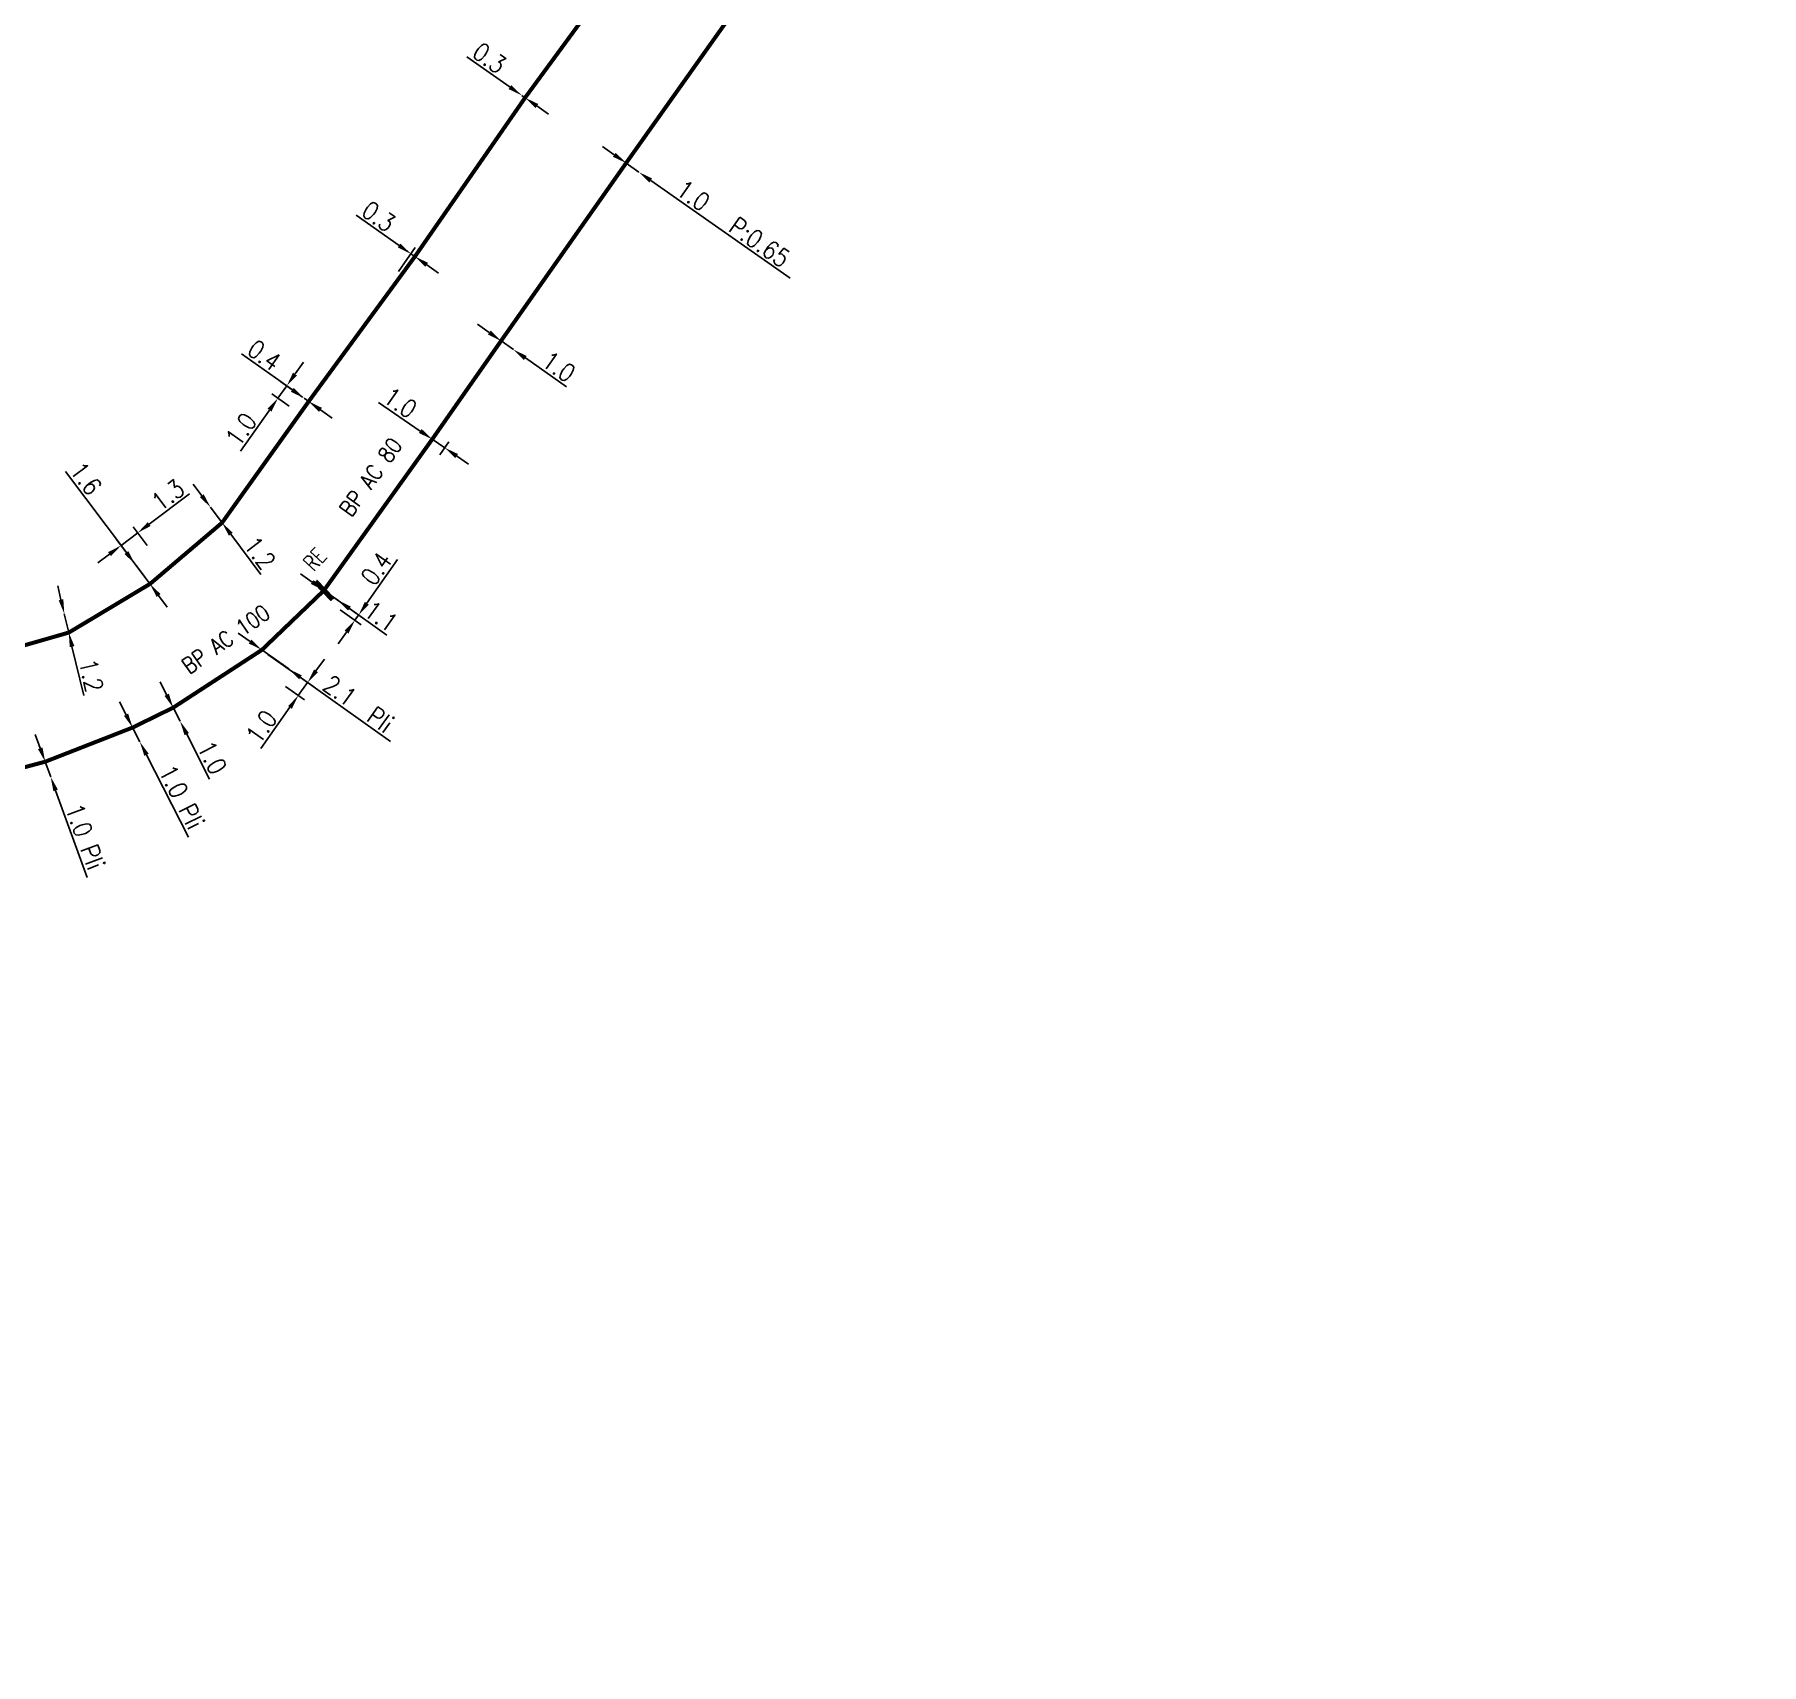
# Model space of a CAD drawing. Header units: millimetres. Extents: x 183997 to 185000, y 127999 to 129007.
# Drawn here: x 184113.1 to 184220.8, y 128000.7 to 128102.3 of the extents above; entities that cross this region are included whole.
import ezdxf
from ezdxf.enums import TextEntityAlignment as Align

# ---------------------------------------------------------------- set-up
doc = ezdxf.new("R2010")
doc.units = ezdxf.units.MM
doc.header["$PDMODE"] = 34
doc.linetypes.add('L_25_AP', pattern=[2000, 1000, 1000])
doc.layers.get('0').update_dxf_attribs({"linetype": 'CONTINUOUS'})
doc.layers.get('DEFPOINTS').update_dxf_attribs({"linetype": 'CONTINUOUS'})
doc.layers.add('L_150', color=1, linetype='CONTINUOUS')
doc.layers.add('L_340', color=7, linetype='CONTINUOUS')
doc.styles.get("Standard").update_dxf_attribs({"font": 'romans.shx', "width": 0.85})
doc.dimstyles.get("Standard").update_dxf_attribs({"dimtxt": 1.5, "dimasz": 1.2, "dimexe": 0.625, "dimexo": 0.625, "dimgap": 0.25, "dimtad": 1, "dimdec": 1, "dimzin": 0, "dimdsep": 46, "dimtxsty": 'Standard', "dimcen": -0.5, "dimadec": 0, "dimazin": 0, "dimtfac": 1, "dimtdec": 1, "dimtmove": 0, "dimatfit": 3, "dimfxl": 0, "dimtolj": 1, "dimtzin": 0, "dimarcsym": 0})

# ---------------------------------------------------------------- blocks, each defined once
blk = doc.blocks.new('*D139')
at = {"layer": 'DEFPOINTS', "color": 0, "linetype": 'Continuous', "transparency": 16777216}
for p in [(184128.32, 128079.64), (184130.24, 128079.44), (184129.4, 128078.87)]:
    blk.add_point(p, dxfattribs=at)
at = {"layer": 'L_150', "color": 0, "linetype": 'Continuous', "lineweight": -2, "transparency": 16777216}
for p, q in [((184129.39, 128081.15), (184129.91, 128081.88)), ((184128.87, 128080.41), (184128.32, 128079.64)), ((184129.86, 128079.71), (184128.48, 128080.68)), ((184129.02, 128079.14), (184127.93, 128079.91)), ((184127.8, 128078.9), (184125.98, 128076.34))]:
    blk.add_line(p, q, dxfattribs=at)
at = {"layer": 'L_150', "color": 0, "linetype": 'Continuous', "transparency": 16777216}
for points in [[(184129.26, 128081.23), (184129.51, 128081.06), (184128.87, 128080.41)], [(184127.67, 128078.99), (184127.92, 128078.81), (184128.32, 128079.64)]]:
    blk.add_solid(points, dxfattribs=at)
at = {"layer": 'L_150', "color": 0, "linetype": 'Continuous', "transparency": 16777216, "insert": (184126.02, 128077.69), "char_height": 1.125, "attachment_point": 5, "rotation": 54.6762}
blk.add_mtext('\\A1;1.0', dxfattribs=at)
blk = doc.blocks.new('L_340_20')
at = {"linetype": 'Continuous'}
blk.add_hatch(color=0, dxfattribs=at).paths.add_polyline_path([(0.12, 0.75), (-0.12, 0.75), (-0.12, -0.75), (0.12, -0.75)])
at = {"color": 0, "linetype": 'Continuous'}
blk.add_lwpolyline([(-0.12, 0.75), (0.12, 0.75), (0.12, -0.75), (-0.12, -0.75)], close=True, dxfattribs=at)
at = {"color": 0, "linetype": 'Continuous', "width": 0.75}
for tag, height, flags, p in [('RE', 1, 8, (0, 2.19)), ('DEF_LEG', 1.2, 3, (0, -5)), ('DEF_COUP', 1.2, 3, (0, -7.5)), ('DEF_TYPE', 1.2, 3, (0, -10))]:
    blk.add_attdef(tag, text='', height=height, dxfattribs=dict(at, flags=flags)).set_placement(p, align=Align.MIDDLE)
blk = doc.blocks.new('*D891')
at = {"layer": 'DEFPOINTS', "color": 0, "linetype": 'Continuous', "transparency": 16777216}
for p in [(184121.79, 128060.35), (184122.22, 128059.5), (184122.22, 128059.5)]:
    blk.add_point(p, dxfattribs=at)
at = {"layer": 'L_150', "color": 0, "linetype": 'Continuous', "lineweight": -2, "transparency": 16777216}
for p, q in [((184121.38, 128061.15), (184120.97, 128061.95)), ((184121.79, 128060.35), (184122.22, 128059.5)), ((184122.63, 128058.7), (184124.06, 128055.9))]:
    blk.add_line(p, q, dxfattribs=at)
at = {"layer": 'L_150', "color": 0, "linetype": 'Continuous', "transparency": 16777216}
for points in [[(184121.52, 128061.22), (184121.25, 128061.08), (184121.79, 128060.35)], [(184122.77, 128058.77), (184122.5, 128058.63), (184122.22, 128059.5)]]:
    blk.add_solid(points, dxfattribs=at)
at = {"layer": 'L_150', "color": 0, "linetype": 'Continuous', "transparency": 16777216, "insert": (184124.22, 128057.24), "char_height": 1.125, "attachment_point": 5, "rotation": 297.0673}
blk.add_mtext('\\A1;1.0', dxfattribs=at)
blk = doc.blocks.new('*D893')
at = {"layer": 'DEFPOINTS', "color": 0, "linetype": 'Continuous', "transparency": 16777216}
for p in [(184131.19, 128067.66), (184131.82, 128066.72), (184133.12, 128065.8)]:
    blk.add_point(p, dxfattribs=at)
at = {"layer": 'L_340', "color": 0, "linetype": 'Continuous', "lineweight": -2, "transparency": 16777216}
for p, q in [((184133.86, 128066.86), (184135.77, 128069.58)), ((184131.57, 128067.39), (184133.73, 128065.85)), ((184132.2, 128066.45), (184133.5, 128065.52)), ((184133.12, 128065.8), (184133.35, 128066.12)), ((184132.6, 128065.06), (184132.08, 128064.32))]:
    blk.add_line(p, q, dxfattribs=at)
at = {"layer": 'L_340', "color": 0, "linetype": 'Continuous', "transparency": 16777216}
for points in [[(184133.74, 128066.94), (184133.99, 128066.77), (184133.35, 128066.12)], [(184132.48, 128065.15), (184132.72, 128064.97), (184133.12, 128065.8)]]:
    blk.add_solid(points, dxfattribs=at)
at = {"layer": 'L_340', "color": 0, "linetype": 'Continuous', "transparency": 16777216, "insert": (184134.46, 128069.02), "char_height": 1.125, "attachment_point": 5, "rotation": 54.8966}
blk.add_mtext('\\A1;0.4', dxfattribs=at)
blk = doc.blocks.new('*D900')
at = {"layer": 'DEFPOINTS', "color": 0, "linetype": 'Continuous', "transparency": 16777216}
for p in [(184119.58, 128071.25), (184120.45, 128070.08), (184120.34, 128068.06)]:
    blk.add_point(p, dxfattribs=at)
at = {"layer": 'L_150', "color": 0, "linetype": 'Continuous', "lineweight": -2, "transparency": 16777216}
for p, q in [((184120.29, 128071.79), (184122.8, 128073.68)), ((184120.06, 128068.44), (184118.26, 128070.84)), ((184118.54, 128070.46), (184119.58, 128071.25)), ((184120.17, 128070.46), (184119.29, 128071.62)), ((184117.82, 128069.92), (184117.1, 128069.38))]:
    blk.add_line(p, q, dxfattribs=at)
at = {"layer": 'L_150', "color": 0, "linetype": 'Continuous', "transparency": 16777216}
for points in [[(184120.2, 128071.91), (184120.38, 128071.67), (184119.58, 128071.25)], [(184117.73, 128070.04), (184117.91, 128069.8), (184118.54, 128070.46)]]:
    blk.add_solid(points, dxfattribs=at)
at = {"layer": 'L_150', "color": 0, "linetype": 'Continuous', "transparency": 16777216, "insert": (184121.46, 128073.6), "char_height": 1.125, "attachment_point": 5, "rotation": 37.0242}
blk.add_mtext('\\A1;1.3', dxfattribs=at)
blk = doc.blocks.new('*D901')
at = {"layer": 'DEFPOINTS', "color": 0, "linetype": 'Continuous', "transparency": 16777216}
for p in [(184124.12, 128072.84), (184124.12, 128072.84), (184124.84, 128071.88)]:
    blk.add_point(p, dxfattribs=at)
at = {"layer": 'L_150', "color": 0, "linetype": 'Continuous', "lineweight": -2, "transparency": 16777216}
for p, q in [((184123.57, 128073.56), (184123.03, 128074.28)), ((184124.12, 128072.84), (184124.84, 128071.88)), ((184125.38, 128071.16), (184127.26, 128068.64))]:
    blk.add_line(p, q, dxfattribs=at)
at = {"layer": 'L_150', "color": 0, "linetype": 'Continuous', "transparency": 16777216}
for points in [[(184123.69, 128073.65), (184123.45, 128073.47), (184124.12, 128072.84)], [(184125.5, 128071.25), (184125.26, 128071.07), (184124.84, 128071.88)]]:
    blk.add_solid(points, dxfattribs=at)
at = {"layer": 'L_150', "color": 0, "linetype": 'Continuous', "transparency": 16777216, "insert": (184127.19, 128069.99), "char_height": 1.125, "attachment_point": 5, "rotation": 306.8921}
blk.add_mtext('\\A1;1.2', dxfattribs=at)
blk = doc.blocks.new('*D998')
at = {"layer": 'DEFPOINTS', "color": 0, "linetype": 'Continuous', "transparency": 16777216}
for p in [(184127.32, 128063.95), (184128.41, 128061.94), (184129.59, 128061.1)]:
    blk.add_point(p, dxfattribs=at)
at = {"layer": 'L_150', "color": 0, "linetype": 'Continuous', "lineweight": -2, "transparency": 16777216}
for p, q in [((184127.7, 128063.67), (184130.55, 128061.64)), ((184130.69, 128062.65), (184131.22, 128063.38)), ((184128.79, 128061.67), (184129.97, 128060.83)), ((184130.17, 128061.91), (184129.59, 128061.1)), ((184129.07, 128060.37), (184127.25, 128057.81))]:
    blk.add_line(p, q, dxfattribs=at)
at = {"layer": 'L_150', "color": 0, "linetype": 'Continuous', "transparency": 16777216}
for points in [[(184130.57, 128062.73), (184130.82, 128062.56), (184130.17, 128061.91)], [(184128.95, 128060.45), (184129.19, 128060.28), (184129.59, 128061.1)]]:
    blk.add_solid(points, dxfattribs=at)
at = {"layer": 'L_150', "color": 0, "linetype": 'Continuous', "transparency": 16777216, "insert": (184127.29, 128059.16), "char_height": 1.125, "attachment_point": 5, "rotation": 54.5292}
blk.add_mtext('\\A1;1.0', dxfattribs=at)
blk = doc.blocks.new('*D999')
at = {"layer": 'DEFPOINTS', "color": 0, "linetype": 'Continuous', "transparency": 16777216}
for p in [(184127.32, 128063.95), (184128.99, 128062.76), (184128.99, 128062.76)]:
    blk.add_point(p, dxfattribs=at)
at = {"layer": 'L_150', "color": 0, "linetype": 'Continuous', "lineweight": -2, "transparency": 16777216}
for p, q in [((184126.59, 128064.47), (184125.85, 128064.99)), ((184127.32, 128063.95), (184128.99, 128062.76)), ((184129.72, 128062.23), (184135.34, 128058.23))]:
    blk.add_line(p, q, dxfattribs=at)
at = {"layer": 'L_150', "color": 0, "linetype": 'Continuous', "transparency": 16777216}
for points in [[(184126.67, 128064.59), (184126.5, 128064.35), (184127.32, 128063.95)], [(184129.81, 128062.36), (184129.64, 128062.11), (184128.99, 128062.76)]]:
    blk.add_solid(points, dxfattribs=at)
at = {"layer": 'L_150', "color": 0, "linetype": 'Continuous', "transparency": 16777216, "insert": (184133.34, 128060.58), "char_height": 1.125, "attachment_point": 5, "rotation": 324.5292}
blk.add_mtext('\\A1;2.1  Pli', dxfattribs=at)
blk = doc.blocks.new('*D1000')
at = {"layer": 'DEFPOINTS', "color": 0, "linetype": 'Continuous', "transparency": 16777216}
for p in [(184119.26, 128059.11), (184119.71, 128058.22), (184119.71, 128058.22)]:
    blk.add_point(p, dxfattribs=at)
at = {"layer": 'L_150', "color": 0, "linetype": 'Continuous', "lineweight": -2, "transparency": 16777216}
for p, q in [((184118.85, 128059.91), (184118.44, 128060.71)), ((184119.26, 128059.11), (184119.71, 128058.22)), ((184120.12, 128057.41), (184122.75, 128052.27))]:
    blk.add_line(p, q, dxfattribs=at)
at = {"layer": 'L_150', "color": 0, "linetype": 'Continuous', "transparency": 16777216}
for points in [[(184118.98, 128059.98), (184118.72, 128059.84), (184119.26, 128059.11)], [(184120.26, 128057.48), (184119.99, 128057.35), (184119.71, 128058.22)]]:
    blk.add_solid(points, dxfattribs=at)
at = {"layer": 'L_150', "color": 0, "linetype": 'Continuous', "transparency": 16777216, "insert": (184122.31, 128054.78), "char_height": 1.125, "attachment_point": 5, "rotation": 297.0673}
blk.add_mtext('\\A1;1.0 Pli', dxfattribs=at)
blk = doc.blocks.new('*D1001')
at = {"layer": 'DEFPOINTS', "color": 0, "linetype": 'Continuous', "transparency": 16777216}
for p in [(184113.81, 128056.98), (184114.15, 128056.04), (184114.15, 128056.04)]:
    blk.add_point(p, dxfattribs=at)
at = {"layer": 'L_150', "color": 0, "linetype": 'Continuous', "lineweight": -2, "transparency": 16777216}
for p, q in [((184113.5, 128057.82), (184113.19, 128058.67)), ((184113.81, 128056.98), (184114.15, 128056.04)), ((184114.46, 128055.19), (184116.43, 128049.76))]:
    blk.add_line(p, q, dxfattribs=at)
at = {"layer": 'L_150', "color": 0, "linetype": 'Continuous', "transparency": 16777216}
for points in [[(184113.64, 128057.87), (184113.36, 128057.77), (184113.81, 128056.98)], [(184114.6, 128055.24), (184114.32, 128055.14), (184114.15, 128056.04)]]:
    blk.add_solid(points, dxfattribs=at)
at = {"layer": 'L_150', "color": 0, "linetype": 'Continuous', "transparency": 16777216, "insert": (184116.3, 128052.31), "char_height": 1.125, "attachment_point": 5, "rotation": 289.9784}
blk.add_mtext('\\A1;1.0 Pli', dxfattribs=at)
blk = doc.blocks.new('*D1004')
at = {"layer": 'DEFPOINTS', "color": 0, "linetype": 'Continuous', "transparency": 16777216}
for p in [(184131.19, 128067.66), (184132.05, 128067.05), (184132.05, 128067.05)]:
    blk.add_point(p, dxfattribs=at)
at = {"layer": 'L_340', "color": 0, "linetype": 'Continuous', "lineweight": -2, "transparency": 16777216}
for p, q in [((184130.46, 128068.18), (184129.72, 128068.7)), ((184131.19, 128067.66), (184132.05, 128067.05)), ((184132.78, 128066.53), (184135.11, 128064.86))]:
    blk.add_line(p, q, dxfattribs=at)
at = {"layer": 'L_340', "color": 0, "linetype": 'Continuous', "transparency": 16777216}
for points in [[(184130.54, 128068.3), (184130.37, 128068.06), (184131.19, 128067.66)], [(184132.87, 128066.65), (184132.69, 128066.4), (184132.05, 128067.05)]]:
    blk.add_solid(points, dxfattribs=at)
at = {"layer": 'L_340', "color": 0, "linetype": 'Continuous', "transparency": 16777216, "insert": (184134.75, 128066.04), "char_height": 1.125, "attachment_point": 5, "rotation": 324.5292}
blk.add_mtext('\\A1;1.1', dxfattribs=at)
blk = doc.blocks.new('*D1014')
at = {"layer": 'DEFPOINTS', "color": 0, "linetype": 'Continuous', "transparency": 16777216}
for p in [(184115, 128066.2), (184115, 128066.2), (184115.28, 128065.03)]:
    blk.add_point(p, dxfattribs=at)
at = {"layer": 'L_150', "color": 0, "linetype": 'Continuous', "lineweight": -2, "transparency": 16777216}
for p, q in [((184114.79, 128067.08), (184114.59, 128067.95)), ((184115, 128066.2), (184115.28, 128065.03)), ((184115.48, 128064.16), (184116.21, 128061.1))]:
    blk.add_line(p, q, dxfattribs=at)
at = {"layer": 'L_150', "color": 0, "linetype": 'Continuous', "transparency": 16777216}
for points in [[(184114.94, 128067.11), (184114.65, 128067.04), (184115, 128066.2)], [(184115.63, 128064.19), (184115.34, 128064.12), (184115.28, 128065.03)]]:
    blk.add_solid(points, dxfattribs=at)
at = {"layer": 'L_150', "color": 0, "linetype": 'Continuous', "transparency": 16777216, "insert": (184116.68, 128062.36), "char_height": 1.125, "attachment_point": 5, "rotation": 283.2852}
blk.add_mtext('\\A1;1.2', dxfattribs=at)
blk = doc.blocks.new('*D1015')
at = {"layer": 'DEFPOINTS', "color": 0, "linetype": 'Continuous', "transparency": 16777216}
for p in [(184119.41, 128069.3), (184119.41, 128069.3), (184120.34, 128068.06)]:
    blk.add_point(p, dxfattribs=at)
at = {"layer": 'L_150', "color": 0, "linetype": 'Continuous', "lineweight": -2, "transparency": 16777216}
for p, q in [((184118.87, 128070.02), (184115.07, 128075.08)), ((184120.34, 128068.06), (184119.41, 128069.3)), ((184120.88, 128067.34), (184121.42, 128066.62))]:
    blk.add_line(p, q, dxfattribs=at)
at = {"layer": 'L_150', "color": 0, "linetype": 'Continuous', "transparency": 16777216}
for points in [[(184118.99, 128070.11), (184118.75, 128069.93), (184119.41, 128069.3)], [(184121, 128067.43), (184120.76, 128067.25), (184120.34, 128068.06)]]:
    blk.add_solid(points, dxfattribs=at)
at = {"layer": 'L_150', "color": 0, "linetype": 'Continuous', "transparency": 16777216, "insert": (184116.35, 128074.63), "char_height": 1.125, "attachment_point": 5, "rotation": 306.8921}
blk.add_mtext('\\A1;1.6', dxfattribs=at)
blk = doc.blocks.new('*D495')
at = {"layer": 'DEFPOINTS', "color": 0, "linetype": 'Continuous', "transparency": 16777216}
for p in [(184137.94, 128077.08), (184138.72, 128076.55), (184138.15, 128075.72)]:
    blk.add_point(p, dxfattribs=at)
at = {"layer": 'L_150', "color": 0, "linetype": 'Continuous', "lineweight": -2, "transparency": 16777216}
for p, q in [((184137.19, 128077.59), (184134.6, 128079.37)), ((184138.72, 128076.55), (184137.94, 128077.08)), ((184138.42, 128076.11), (184138.98, 128076.93)), ((184139.46, 128076.04), (184140.2, 128075.53))]:
    blk.add_line(p, q, dxfattribs=at)
at = {"layer": 'L_150', "color": 0, "linetype": 'Continuous', "transparency": 16777216}
for points in [[(184137.28, 128077.72), (184137.11, 128077.47), (184137.94, 128077.08)], [(184139.55, 128076.16), (184139.38, 128075.91), (184138.72, 128076.55)]]:
    blk.add_solid(points, dxfattribs=at)
at = {"layer": 'L_150', "color": 0, "linetype": 'Continuous', "transparency": 16777216, "insert": (184135.95, 128079.36), "char_height": 1.125, "attachment_point": 5, "rotation": 325.5465}
blk.add_mtext('\\A1;1.0', dxfattribs=at)
blk = doc.blocks.new('*D498')
at = {"layer": 'DEFPOINTS', "color": 0, "linetype": 'Continuous', "transparency": 16777216}
for p in [(184142.23, 128083.21), (184143.01, 128082.67), (184143.01, 128082.67)]:
    blk.add_point(p, dxfattribs=at)
at = {"layer": 'L_150', "color": 0, "linetype": 'Continuous', "lineweight": -2, "transparency": 16777216}
for p, q in [((184141.5, 128083.73), (184140.76, 128084.25)), ((184142.23, 128083.21), (184143.01, 128082.67)), ((184143.75, 128082.15), (184146.32, 128080.34))]:
    blk.add_line(p, q, dxfattribs=at)
at = {"layer": 'L_150', "color": 0, "linetype": 'Continuous', "transparency": 16777216}
for points in [[(184141.59, 128083.85), (184141.41, 128083.61), (184142.23, 128083.21)], [(184143.83, 128082.27), (184143.66, 128082.02), (184143.01, 128082.67)]]:
    blk.add_solid(points, dxfattribs=at)
at = {"layer": 'L_150', "color": 0, "linetype": 'Continuous', "transparency": 16777216, "insert": (184145.83, 128081.6), "char_height": 1.125, "attachment_point": 5, "rotation": 324.8585}
blk.add_mtext('\\A1;1.0', dxfattribs=at)
blk = doc.blocks.new('*D502')
at = {"layer": 'DEFPOINTS', "color": 0, "linetype": 'Continuous', "transparency": 16777216}
for p in [(184150.03, 128094.3), (184150.83, 128093.73), (184150.83, 128093.73)]:
    blk.add_point(p, dxfattribs=at)
at = {"layer": 'L_150', "color": 0, "linetype": 'Continuous', "lineweight": -2, "transparency": 16777216}
for p, q in [((184149.29, 128094.81), (184148.56, 128095.33)), ((184150.03, 128094.3), (184150.83, 128093.73)), ((184151.57, 128093.22), (184160.25, 128087.12))]:
    blk.add_line(p, q, dxfattribs=at)
at = {"layer": 'L_150', "color": 0, "linetype": 'Continuous', "transparency": 16777216}
for points in [[(184149.38, 128094.94), (184149.21, 128094.69), (184150.03, 128094.3)], [(184151.65, 128093.34), (184151.48, 128093.09), (184150.83, 128093.73)]]:
    blk.add_solid(points, dxfattribs=at)
at = {"layer": 'L_150', "color": 0, "linetype": 'Continuous', "transparency": 16777216, "insert": (184156.71, 128090.52), "char_height": 1.125, "attachment_point": 5, "rotation": 324.9193}
blk.add_mtext('\\A1;1.0   P:0.65', dxfattribs=at)
blk = doc.blocks.new('*D507')
at = {"layer": 'DEFPOINTS', "color": 0, "linetype": 'Continuous', "transparency": 16777216}
for p in [(184136.61, 128088.64), (184136.86, 128088.47), (184135.56, 128087.15)]:
    blk.add_point(p, dxfattribs=at)
at = {"layer": 'L_150', "color": 0, "linetype": 'Continuous', "lineweight": -2, "transparency": 16777216}
for p, q in [((184135.88, 128089.16), (184133.19, 128091.04)), ((184135.83, 128087.53), (184136.88, 128089.03)), ((184136.86, 128088.47), (184136.61, 128088.64)), ((184137.6, 128087.95), (184138.33, 128087.44))]:
    blk.add_line(p, q, dxfattribs=at)
at = {"layer": 'L_150', "color": 0, "linetype": 'Continuous', "transparency": 16777216}
for points in [[(184135.96, 128089.28), (184135.79, 128089.04), (184136.61, 128088.64)], [(184137.68, 128088.08), (184137.51, 128087.83), (184136.86, 128088.47)]]:
    blk.add_solid(points, dxfattribs=at)
at = {"layer": 'L_150', "color": 0, "linetype": 'Continuous', "transparency": 16777216, "insert": (184134.6, 128090.97), "char_height": 1.125, "attachment_point": 5, "rotation": 324.9379}
blk.add_mtext('\\A1;0.3', dxfattribs=at)
blk = doc.blocks.new('*D509')
at = {"layer": 'DEFPOINTS', "color": 0, "linetype": 'Continuous', "transparency": 16777216}
for p in [(184143.52, 128098.52), (184143.52, 128098.52), (184143.73, 128098.37)]:
    blk.add_point(p, dxfattribs=at)
at = {"layer": 'L_150', "color": 0, "linetype": 'Continuous', "lineweight": -2, "transparency": 16777216}
for p, q in [((184142.79, 128099.03), (184140.1, 128100.92)), ((184143.73, 128098.37), (184143.52, 128098.52)), ((184144.46, 128097.86), (184145.2, 128097.34))]:
    blk.add_line(p, q, dxfattribs=at)
at = {"layer": 'L_150', "color": 0, "linetype": 'Continuous', "transparency": 16777216}
for points in [[(184142.87, 128099.16), (184142.7, 128098.91), (184143.52, 128098.52)], [(184144.55, 128097.98), (184144.38, 128097.73), (184143.73, 128098.37)]]:
    blk.add_solid(points, dxfattribs=at)
at = {"layer": 'L_150', "color": 0, "linetype": 'Continuous', "transparency": 16777216, "insert": (184141.51, 128100.85), "char_height": 1.125, "attachment_point": 5, "rotation": 324.9089}
blk.add_mtext('\\A1;0.3', dxfattribs=at)
blk = doc.blocks.new('*D535')
at = {"layer": 'DEFPOINTS', "color": 0, "linetype": 'Continuous', "transparency": 16777216}
for p in [(184129.95, 128079.64), (184129.95, 128079.64), (184130.24, 128079.44)]:
    blk.add_point(p, dxfattribs=at)
at = {"layer": 'L_150', "color": 0, "linetype": 'Continuous', "lineweight": -2, "transparency": 16777216}
for p, q in [((184129.22, 128080.16), (184126.05, 128082.4)), ((184130.24, 128079.44), (184129.95, 128079.64)), ((184130.97, 128078.92), (184131.71, 128078.4))]:
    blk.add_line(p, q, dxfattribs=at)
at = {"layer": 'L_150', "color": 0, "linetype": 'Continuous', "transparency": 16777216}
for points in [[(184129.31, 128080.28), (184129.13, 128080.04), (184129.95, 128079.64)], [(184131.06, 128079.04), (184130.89, 128078.79), (184130.24, 128079.44)]]:
    blk.add_solid(points, dxfattribs=at)
at = {"layer": 'L_150', "color": 0, "linetype": 'Continuous', "transparency": 16777216, "insert": (184127.47, 128082.32), "char_height": 1.125, "attachment_point": 5, "rotation": 324.6762}
blk.add_mtext('\\A1;0.4', dxfattribs=at)

msp = doc.modelspace()

# ---------------------------------------------------------------- linework, layer by layer
at = {"layer": 'L_150', "linetype": 'L_25_AP', "const_width": 0.25, "flags": 128}
for points in [[(184220.69, 128220.95), (184220.46, 128220.6), (184220.46, 128220.6), (184219.04, 128221.35), (184215.85, 128215.35), (184215.08, 128212.62), (184215.08, 128212.62), (184213.43, 128210.11), (184207.15, 128199.99), (184207.15, 128199.99), (184200.95, 128189.72), (184194.7, 128179.53), (184188.84, 128169.36), (184183.62, 128158.25), (184178.54, 128147.38), (184171.83, 128137.69), (184171.83, 128137.69), (184170.53, 128135.85), (184164.91, 128127.89), (184164.91, 128127.89), (184164.91, 128127.89), (184158.05, 128118.04), (184150.8, 128108.01), (184150.8, 128108.01), (184143.73, 128098.37), (184143.73, 128098.37), (184136.86, 128088.47), (184136.86, 128088.47), (184130.24, 128079.44), (184124.84, 128071.88), (184124.84, 128071.88), (184120.34, 128068.06), (184115.28, 128065.03), (184115.28, 128065.03), (184109.43, 128063.35), (184103.65, 128062.44), (184091.53, 128064.37), (184091.53, 128064.37), (184079.78, 128069.24), (184071.33, 128071.29), (184071.33, 128071.29), (184059.48, 128070.19), (184048.51, 128065.24), (184048.51, 128065.24), (184040.61, 128057.89), (184040.61, 128057.89), (184034.29, 128047.64), (184028.45, 128037.35), (184022.35, 128026.99), (184016.33, 128016.93), (184013.89, 128013.28), (184013.89, 128013.28), (184009.84, 128008.54), (184007.88, 128006.55)], [(184017.43, 128000.83), (184017.67, 128005.06), (184023.9, 128015.26), (184029.88, 128025.69), (184035.94, 128036.05), (184041.8, 128046.29), (184045.11, 128051.91), (184045.11, 128051.91), (184046.57, 128053.8), (184046.57, 128053.8), (184046.57, 128053.8), (184048.66, 128055.77), (184048.66, 128055.77), (184048.66, 128055.77), (184051.48, 128058.3), (184051.48, 128058.3), (184054.67, 128060.47), (184058.45, 128062.32), (184058.45, 128062.32), (184062.16, 128063.37), (184062.16, 128063.37), (184066.7, 128063.59), (184066.7, 128063.59), (184070.32, 128063.95), (184073.03, 128063.58), (184077.82, 128062.34), (184082.09, 128060.62), (184093.08, 128056.18), (184101.03, 128055.17), (184101.03, 128055.17), (184104.7, 128055.22), (184104.7, 128055.22), (184104.7, 128055.22), (184110.66, 128056.14), (184110.66, 128056.14), (184113.81, 128056.98), (184113.81, 128056.98), (184119.26, 128059.11), (184119.26, 128059.11), (184121.79, 128060.35), (184121.79, 128060.35), (184127.32, 128063.95), (184131.19, 128067.66), (184137.94, 128077.08), (184142.23, 128083.21), (184150.03, 128094.3), (184164.02, 128114.01), (184168.29, 128120.12), (184176.16, 128131.59), (184177.29, 128133.24), (184181.96, 128139.87), (184187.95, 128150.56), (184193.47, 128162.29), (184196.7, 128168.96), (184208.66, 128188.75)]]:
    msp.add_lwpolyline(points, dxfattribs=at)

# ---------------------------------------------------------------- block references
at = {"layer": 'L_340'}
ref = msp.add_blockref('L_340_20', (184131.19, 128067.66), dxfattribs=dict(at, rotation=223.8083558913899))
ref.add_attrib('RE', 'RE', dxfattribs={"layer": '0', "color": 0, "linetype": 'Continuous', "height": 1, "rotation": 47.348, "width": 0.75}).set_placement((184130.62, 128069.6), align=Align.MIDDLE)

# ---------------------------------------------------------------- texts
at = {"layer": 'L_150', "linetype": 'Continuous', "width": 0.85}
for s, rotation, p in [('BP AC 80', 54.4127, (184134.11, 128074.73)), ('BP AC 100', 35.2077, (184125.07, 128064.62))]:
    msp.add_text(s, height=1, rotation=rotation, dxfattribs=at).set_placement(p, align=Align.MIDDLE)

# ---------------------------------------------------------------- dimensions: what is measured, and where the dimension line sits
at = {"layer": 'L_150', "linetype": 'Continuous'}
for base, p1, p2, angle, override, picture, middle in [((184143.5218, 128098.5161), (184143.7263, 128098.3724), (184143.5218, 128098.5161), 324.9089, {"dimscale": 0.75, "dimlfac": 1, "dimlunit": 2, "dimatfit": 0}, '*D509', (184141.0758, 128100.2346)), ((184136.61, 128088.64), (184136.86, 128088.47), (184135.56, 128087.15), 324.9379, {"dimscale": 0.75, "dimatfit": 0}, '*D507', (184134.17, 128090.36)), ((184143.01, 128082.67), (184142.23, 128083.21), (184143.01, 128082.67), 144.8585, {"dimscale": 0.75, "dimlfac": 1, "dimlunit": 2, "dimatfit": 0}, '*D498', (184145.4, 128080.98)), ((184129.95, 128079.64), (184130.24, 128079.44), (184129.95, 128079.64), 324.6762, {"dimscale": 0.75, "dimatfit": 0}, '*D535', (184127.04, 128081.7)), ((184128.32, 128079.64), (184130.24, 128079.44), (184129.4, 128078.87), 54.6762, {"dimscale": 0.75, "dimatfit": 0}, '*D139', (184126.63, 128077.25)), ((184138.7185, 128076.5469), (184137.9352, 128077.0843), (184138.1528, 128075.7223), 145.5465, {"dimscale": 0.75, "dimatfit": 0}, '*D495', (184135.5266, 128078.7368)), ((184119.41, 128069.3), (184120.34, 128068.06), (184119.41, 128069.3), 306.8921, {"dimscale": 0.75, "dimatfit": 0}, '*D1015', (184115.75, 128074.18)), ((184119.58, 128071.25), (184120.34, 128068.06), (184120.45, 128070.08), 217.0242, {"dimscale": 0.75, "dimatfit": 0}, '*D900', (184121.91, 128073)), ((184124.12, 128072.84), (184124.84, 128071.88), (184124.12, 128072.84), 306.8921, {"dimscale": 0.75, "dimatfit": 0}, '*D901', (184126.59, 128069.54)), ((184115, 128066.2), (184115.28, 128065.03), (184115, 128066.2), 283.2852, {"dimscale": 0.75, "dimatfit": 0}, '*D1014', (184115.95, 128062.19)), ((184129.59, 128061.1), (184127.32, 128063.95), (184128.41, 128061.94), 54.5292, {"dimscale": 0.75, "dimatfit": 0}, '*D998', (184127.9, 128058.72)), ((184122.22, 128059.5), (184121.79, 128060.35), (184122.22, 128059.5), 117.0673, {"dimscale": 0.75, "dimlfac": 1, "dimlunit": 2, "dimatfit": 0}, '*D891', (184123.55, 128056.9))]:
    dim = msp.add_linear_dim(base=base, p1=p1, p2=p2, angle=angle, dimstyle='Standard', override=override, dxfattribs=at)
    dim.commit()
    dim.dimension.update_dxf_attribs({"geometry": picture, "text_midpoint": middle, "dimtype": 160})
for base, p1, p2, angle, text, override, picture, middle in [((184150.83, 128093.73), (184150.03, 128094.3), (184150.83, 128093.73), 144.9193, '<>   P:0.65', {"dimscale": 0.75, "dimatfit": 0}, '*D502', (184156.28, 128089.91)), ((184128.99, 128062.76), (184127.32, 128063.95), (184128.99, 128062.76), 144.5292, '<>  Pli', {"dimscale": 0.75}, '*D999', (184132.91, 128059.96)), ((184119.71, 128058.22), (184119.26, 128059.11), (184119.71, 128058.22), 117.0673, '<> Pli', {"dimscale": 0.75, "dimatfit": 0}, '*D1000', (184121.64, 128054.44)), ((184114.15, 128056.04), (184113.81, 128056.98), (184114.15, 128056.04), 109.9784, '<> Pli', {"dimscale": 0.75, "dimatfit": 0}, '*D1001', (184115.6, 128052.05))]:
    dim = msp.add_linear_dim(base=base, p1=p1, p2=p2, angle=angle, text=text, dimstyle='Standard', override=override, dxfattribs=at)
    dim.commit()
    dim.dimension.update_dxf_attribs({"geometry": picture, "text_midpoint": middle, "dimtype": 160})
at = {"layer": 'L_340', "linetype": 'Continuous'}
for base, p2, angle, override, picture, middle in [((184133.12, 128065.8), (184131.82, 128066.72), 54.8966, {"dimscale": 0.75, "dimatfit": 0}, '*D893', (184135.08, 128068.59)), ((184132.05, 128067.05), (184132.05, 128067.05), 144.5292, {"dimscale": 0.75, "dimlfac": 1, "dimlunit": 2, "dimatfit": 0}, '*D1004', (184134.31, 128065.43))]:
    dim = msp.add_linear_dim(base=base, p1=(184131.19, 128067.66), p2=p2, angle=angle, dimstyle='Standard', override=override, dxfattribs=at)
    dim.commit()
    dim.dimension.update_dxf_attribs({"geometry": picture, "text_midpoint": middle, "dimtype": 160})

doc.saveas('drawing.dxf')
